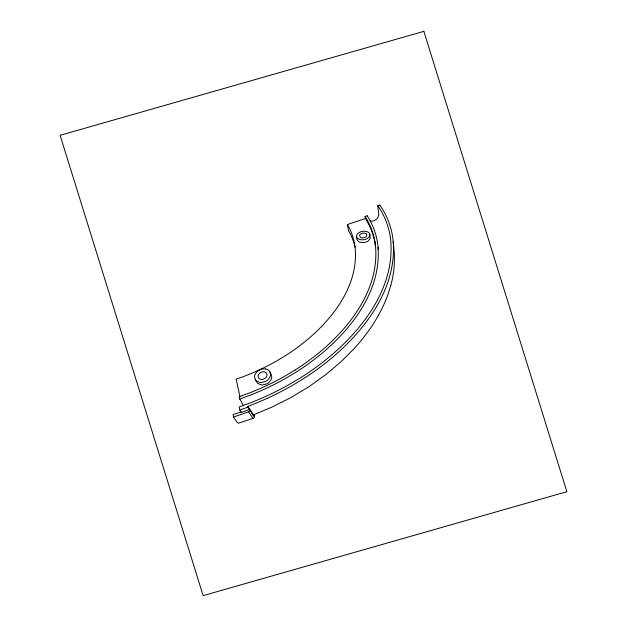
<?xml version="1.0" encoding="UTF-8"?>
<svg xmlns="http://www.w3.org/2000/svg" width="627" height="627" viewBox="0 0 627 627"><rect width="100%" height="100%" fill="white"/><g stroke="black" fill="none" stroke-linecap="round" stroke-linejoin="round"><path stroke-width="0.94" d="M254.327 415.834L254.319 415.325M390.778 285.622L387.76 295.09A146.93 142.932 11.3 0 1 378.3 315.506M295.129 370.001L284.384 376.435A268.779 261.467 11.3 0 1 250.62 392.518L239.208 396.703L239.71 399.023L241.599 402.173A37.079 36.068 11.3 0 1 243.033 405.591M253.488 416.179L247.806 406.406L256.012 403.2A302.535 294.306 11.3 0 0 296.132 383.215L307.512 376.082A270.041 262.689 11.3 0 0 328.736 360.501C365.157 330.782 399.493 286.171 392.588 236.426A77.576 75.459 11.3 0 0 379.797 205.06M247.994 407.111L239.827 410.042L239.177 406.939L251.419 402.448A301.07 292.88 11.3 0 0 287.613 385.393L299.157 378.622A272.957 265.527 11.3 0 0 324.3 361.011C360.98 331.949 395.982 288.13 390.511 238.519A76.666 74.582 11.3 0 0 377.783 205.719L379.766 205.076M249.452 409.478L241.348 412.386L239.827 410.042M249.664 410.215A1.254 1.215 11.3 0 1 249.46 411.163A1.724 1.677 11.3 0 1 248.613 411.853L233.487 417.018L233.111 414.572L241.082 411.97M253.237 418.256L238.487 423.249L237.053 422.183L233.487 417.018M239.71 399.023L251.082 394.853A272.541 265.119 11.3 0 0 284.713 378.904L295.435 372.548A246.395 239.686 11.3 0 0 318.72 355.979C351.622 329.41 382.321 289.948 377.854 245.275A71.533 69.589 11.3 0 0 367.163 215.751M355.07 247.148A61.485 59.808 11.3 0 0 348.573 230.752L347.405 224.513L365.369 218.611L365.047 216.456L367.116 215.774M265.762 368.997L263.481 368.848A10.087 9.813 11.3 0 0 259.954 369.726L258.888 370.283A10.314 10.032 11.3 0 0 256.412 372.344L255.181 374.233A6.568 6.395 11.3 0 0 254.554 377.274L256.13 380.769L259.5 382.352A8.786 8.543 11.3 0 0 261.545 382.517L265.456 381.467A10.761 10.463 11.3 0 0 268.027 379.68L269.594 377.72A6.968 6.779 11.3 0 0 270.535 374.813L270.174 372.383L268.607 370.306A6.356 6.184 11.3 0 0 265.754 369.005M370.204 220.978L372.14 221.112A7.171 6.975 11.3 0 0 374.617 220.414L376.764 218.941A8.559 8.323 11.3 0 0 377.783 217.702L378.826 214.599L377.744 205.742M252.516 417.872L248.621 411.861M366.544 234.169L366.873 235.478L365.949 236.81A4.162 4.052 11.3 0 1 364.742 237.5L364.271 237.657A5.729 5.572 11.3 0 1 362.179 237.86L361.223 237.688A2.978 2.9 11.3 0 1 360.29 237.249L359.545 235.399A2.547 2.477 11.3 0 1 360.321 234.286L360.682 233.989A5.259 5.11 11.3 0 1 362.821 233.189A5.228 5.087 11.3 0 1 364.945 233.244L365.541 233.44A2.469 2.406 11.3 0 1 366.552 234.161M247.806 406.406L253.426 414.847L271.695 407.244L290.372 397.863L309.487 386.326L325.75 374.664L340.923 361.826L354.474 348.212A194.017 188.735 11.3 0 0 372.751 324.77L375.228 320.797A164.964 160.473 11.3 0 0 378.324 315.514M255.165 379.453L257.438 383.175L260.793 384.759A8.707 8.472 11.3 0 0 262.823 384.923L266.71 383.881A10.643 10.353 11.3 0 0 269.257 382.109L270.809 380.158A6.952 6.764 11.3 0 0 271.734 377.258L271.491 375.15L270.025 372.077M254.178 414.565L254.296 414.964A3.433 3.339 11.3 0 1 254.405 415.615L254.413 416.438A2.978 2.9 11.3 0 1 254.256 417.221M239.898 396.468L236.167 379.186L242.845 376.811A233.879 227.515 11.3 0 0 275.911 361.387L285.403 355.705A210.131 204.41 11.3 0 0 305.976 340.829C333.36 318.273 358.699 285.136 355.141 247.72A64.503 62.747 11.3 0 0 354.341 242.68A60.952 59.291 11.3 0 0 347.413 224.505M356.559 236.614L357.171 237.931L358.769 239.138A5.651 5.494 11.3 0 0 359.663 239.475L361.755 239.812A10.612 10.322 11.3 0 0 364.428 239.592L366.474 238.934A7.579 7.367 11.3 0 0 367.783 238.182C369.977 237.045 370.753 233.659 368.362 232.319A4.891 4.757 11.3 0 0 367.438 231.825L365.753 231.347A9.632 9.374 11.3 0 0 362.531 231.355A9.805 9.538 11.3 0 0 359.467 232.358L358.017 233.338A5.079 4.938 11.3 0 0 357.147 234.294C355.783 236.645 356.512 240.407 358.965 241.763A5.533 5.384 11.3 0 0 360.125 242.241L362.202 242.586A10.479 10.197 11.3 0 0 364.867 242.367L366.905 241.716A7.461 7.258 11.3 0 0 368.582 240.666L370.236 238.284L369.852 234.498M365.079 216.44A70.295 68.382 11.3 0 1 375.291 244.334L375.62 246.497A70.632 68.711 11.3 0 0 365.4 218.588M375.322 244.326C380.26 288.044 350.469 327.004 318.43 353.22A241.724 235.141 11.3 0 1 295.129 370.001M393.254 241.544L394.422 254.836L394.289 265.135A110.885 107.868 11.3 0 1 390.746 285.614M378.089 247.485L378.261 249.601M253.982 417.7A1.701 1.654 11.3 0 1 253.426 418.17M258.536 374.632L258.449 374.813A3.496 3.394 11.3 0 0 258.206 377.211L259.21 378.637L260.832 379.327A4.875 4.742 11.3 0 0 261.976 379.421L263.928 378.943A5.855 5.69 11.3 0 0 265.919 377.493L266.459 376.749A3.793 3.691 11.3 0 0 266.984 374.719L266.404 373.143A3.394 3.3 11.3 0 0 264.304 371.929L263.481 371.819A5.486 5.337 11.3 0 0 260.895 372.422A5.518 5.369 11.3 0 0 258.747 374.28L258.536 374.632M423.86 31.35L60.121 135.314L203.14 595.65L566.879 491.686L423.86 31.35"/></g></svg>
